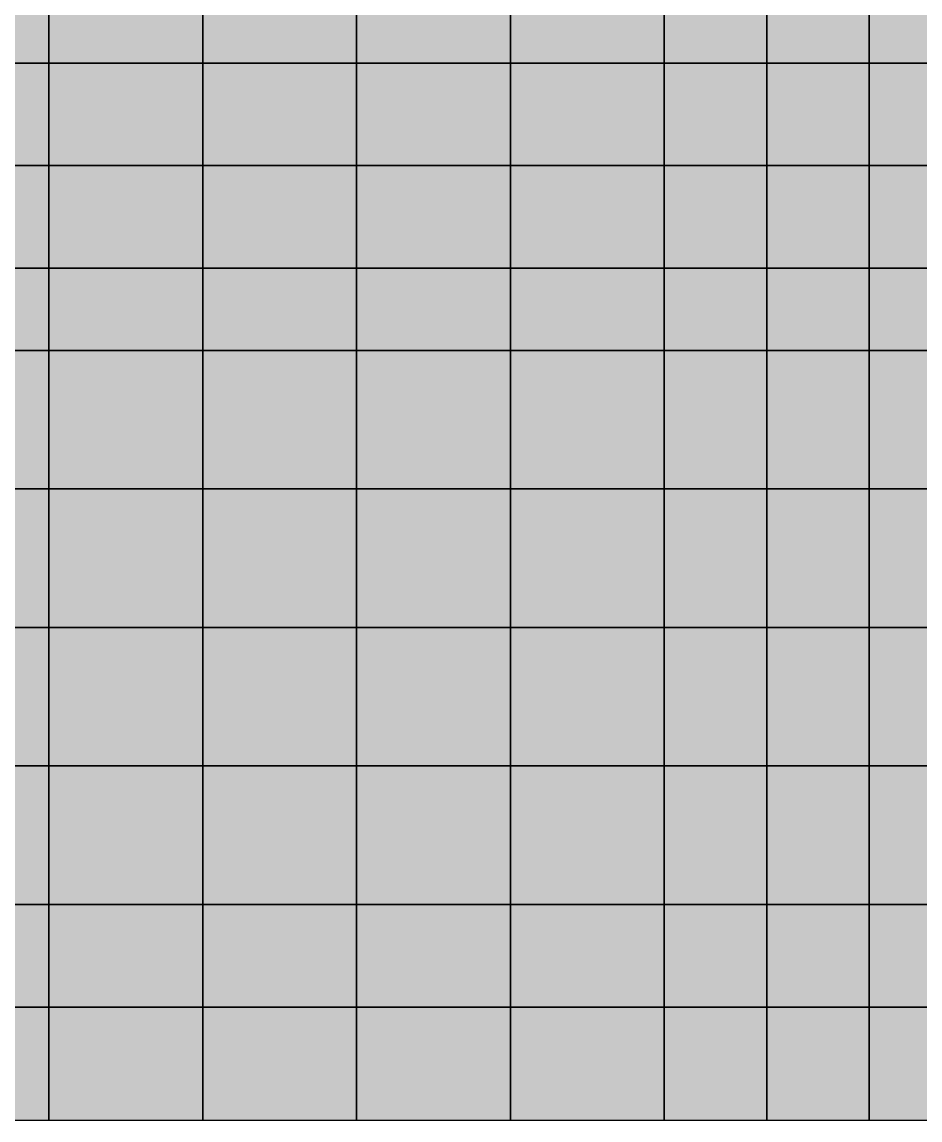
# Model space of a CAD drawing. Header units: inches. Extents: x -100 to 147, y -140 to 41.
# Drawn here: x -8.26 to 0.5, y -41.4 to -30.7 of the extents above; entities that cross this region are included whole.
import ezdxf

# ---------------------------------------------------------------- set-up
doc = ezdxf.new("R2010")
doc.units = ezdxf.units.IN
doc.header["$MEASUREMENT"] = 0
for name, color, linetype in [('Contour 1-01', 7, 'Continuous'), ('Contour 1-02', 7, 'Continuous'), ('Contour 1-03', 7, 'Continuous'), ('Contour 1-06', 7, 'Continuous'), ('Contour 1-07', 7, 'Continuous'), ('Contour 1-08', 7, 'Continuous'), ('Contour 1-09', 7, 'Continuous'), ('Contour 1-10', 7, 'Continuous'), ('Mesh-Ag1', 7, 'Continuous'), ('Mesh-CDM(50%)_Acs', 7, 'Continuous'), ('Mesh-Dc1', 7, 'Continuous'), ('Mesh-Dg1', 7, 'Continuous'), ('Mesh-Ds1', 7, 'Continuous'), ('Undeformed Mesh-Ag1', 7, 'Continuous'), ('Undeformed Mesh-CDM(50%)_Acs', 7, 'Continuous'), ('Undeformed Mesh-Dc1', 7, 'Continuous'), ('Undeformed Mesh-Dg1', 7, 'Continuous'), ('Undeformed Mesh-Ds1', 7, 'Continuous')]:
    doc.layers.add(name, color=color, linetype=linetype)

msp = doc.modelspace()

# ---------------------------------------------------------------- linework, layer by layer
at = {"color": 7, "true_color": 0xffffff, "transparency": 33554687}
for points in [[(-9.5, -31.1), (-8, -31.1), (-8, -30.1)], [(-9.5, -31.1), (-8, -30.1), (-9.5, -30.1)], [(-8, -31.1), (-6.5, -31.1), (-6.5, -30.1)], [(-8, -31.1), (-6.5, -30.1), (-8, -30.1)], [(-5, -31.1), (-5, -30.1), (-6.5, -30.1)], [(-5, -31.1), (-6.5, -30.1), (-6.5, -31.1)], [(-5, -31.1), (-3.5, -31.1), (-3.5, -30.1)], [(-5, -31.1), (-3.5, -30.1), (-5, -30.1)], [(-3.5, -31.1), (-2, -31.1), (-2, -30.1)], [(-3.5, -31.1), (-2, -30.1), (-3.5, -30.1)], [(-2, -31.1), (-1, -31.1), (-1, -30.1)], [(-2, -31.1), (-1, -30.1), (-2, -30.1)], [(-1, -31.1), (0, -31.1), (0, -30.1)], [(-1, -31.1), (0, -30.1), (-1, -30.1)], [(0, -31.1), (0.99, -31.1), (0.99, -30.1)], [(0, -31.1), (0.99, -30.1), (0, -30.1)], [(-8, -31.1), (-9.5, -31.1), (-9.5, -32.1)], [(-8, -31.1), (-9.5, -32.1), (-8, -32.1)], [(-8, -31.1), (-8, -32.1), (-6.5, -32.1)], [(-8, -31.1), (-6.5, -32.1), (-6.5, -31.1)], [(-6.5, -31.1), (-6.5, -32.1), (-5, -32.1)], [(-6.5, -31.1), (-5, -32.1), (-5, -31.1)], [(-3.5, -31.1), (-5, -31.1), (-5, -32.1)], [(-3.5, -31.1), (-5, -32.1), (-3.5, -32.1)], [(-2, -31.1), (-3.5, -31.1), (-3.5, -32.1)], [(-2, -31.1), (-3.5, -32.1), (-2, -32.1)], [(-1, -31.1), (-2, -31.1), (-2, -32.1)], [(-1, -31.1), (-2, -32.1), (-1, -32.1)], [(0, -31.1), (-1, -31.1), (-1, -32.1)], [(0, -31.1), (-1, -32.1), (0, -32.1)], [(0.99, -31.1), (0, -31.1), (0, -32.1)], [(0.99, -31.1), (0, -32.1), (0.99, -32.1)], [(-9.5, -33.1), (-8, -33.1), (-8, -32.1)], [(-9.5, -33.1), (-8, -32.1), (-9.5, -32.1)], [(-8, -33.1), (-6.5, -33.1), (-6.5, -32.1)], [(-8, -33.1), (-6.5, -32.1), (-8, -32.1)], [(-5, -33.1), (-5, -32.1), (-6.5, -32.1)], [(-5, -33.1), (-6.5, -32.1), (-6.5, -33.1)], [(-3.5, -33.1), (-3.5, -32.1), (-5, -32.1)], [(-3.5, -33.1), (-5, -32.1), (-5, -33.1)], [(-2, -33.1), (-2, -32.1), (-3.5, -32.1)], [(-2, -33.1), (-3.5, -32.1), (-3.5, -33.1)], [(-1, -33.1), (-1, -32.1), (-2, -32.1)], [(-1, -33.1), (-2, -32.1), (-2, -33.1)], [(0, -33.1), (0, -32.1), (-1, -32.1)], [(0, -33.1), (-1, -32.1), (-1, -33.1)], [(0, -33.1), (0.99, -33.1), (0.99, -32.1)], [(0, -33.1), (0.99, -32.1), (0, -32.1)], [(-9.5, -33.9), (-8, -33.9), (-8, -33.1)], [(-9.5, -33.9), (-8, -33.1), (-9.5, -33.1)], [(-8, -33.9), (-6.5, -33.9), (-6.5, -33.1)], [(-8, -33.9), (-6.5, -33.1), (-8, -33.1)], [(-5, -33.9), (-5, -33.1), (-6.5, -33.1)], [(-5, -33.9), (-6.5, -33.1), (-6.5, -33.9)], [(-5, -33.9), (-3.5, -33.9), (-3.5, -33.1)], [(-5, -33.9), (-3.5, -33.1), (-5, -33.1)], [(-3.5, -33.9), (-2, -33.9), (-2, -33.1)], [(-3.5, -33.9), (-2, -33.1), (-3.5, -33.1)], [(-2, -33.9), (-1, -33.9), (-1, -33.1)], [(-2, -33.9), (-1, -33.1), (-2, -33.1)], [(-1, -33.9), (0, -33.9), (0, -33.1)], [(-1, -33.9), (0, -33.1), (-1, -33.1)], [(0, -33.9), (0.99, -33.9), (0.99, -33.1)], [(0, -33.9), (0.99, -33.1), (0, -33.1)], [(-9.5, -33.9), (-9.5, -35.25), (-8, -35.25)], [(-9.5, -33.9), (-8, -35.25), (-8, -33.9)], [(-8, -35.25), (-6.5, -35.25), (-6.5, -33.9)], [(-8, -35.25), (-6.5, -33.9), (-8, -33.9)], [(-5, -35.25), (-5, -33.9), (-6.5, -33.9)], [(-5, -35.25), (-6.5, -33.9), (-6.5, -35.25)], [(-5, -35.25), (-3.5, -35.25), (-3.5, -33.9)], [(-5, -35.25), (-3.5, -33.9), (-5, -33.9)], [(-2, -35.25), (-2, -33.9), (-3.5, -33.9)], [(-2, -35.25), (-3.5, -33.9), (-3.5, -35.25)], [(-1, -35.25), (-1, -33.9), (-2, -33.9)], [(-1, -35.25), (-2, -33.9), (-2, -35.25)], [(-1, -35.25), (0, -35.25), (0, -33.9)], [(-1, -35.25), (0, -33.9), (-1, -33.9)], [(0, -35.25), (0.99, -35.25), (0.99, -33.9)], [(0, -35.25), (0.99, -33.9), (0, -33.9)], [(-9.5, -35.25), (-9.5, -36.6), (-8, -36.6)], [(-9.5, -35.25), (-8, -36.6), (-8, -35.25)], [(-8, -36.6), (-6.5, -36.6), (-6.5, -35.25)], [(-8, -36.6), (-6.5, -35.25), (-8, -35.25)], [(-5, -36.6), (-5, -35.25), (-6.5, -35.25)], [(-5, -36.6), (-6.5, -35.25), (-6.5, -36.6)], [(-5, -36.6), (-3.5, -36.6), (-3.5, -35.25)], [(-5, -36.6), (-3.5, -35.25), (-5, -35.25)], [(-3.5, -36.6), (-2, -36.6), (-2, -35.25)], [(-3.5, -36.6), (-2, -35.25), (-3.5, -35.25)], [(-2, -36.6), (-1, -36.6), (-1, -35.25)], [(-2, -36.6), (-1, -35.25), (-2, -35.25)], [(-1, -36.6), (0, -36.6), (0, -35.25)], [(-1, -36.6), (0, -35.25), (-1, -35.25)], [(0, -36.6), (0.99, -36.6), (0.99, -35.25)], [(0, -36.6), (0.99, -35.25), (0, -35.25)], [(-9.5, -36.6), (-9.5, -37.95), (-8, -37.95)], [(-9.5, -36.6), (-8, -37.95), (-8, -36.6)], [(-8, -37.95), (-6.5, -37.95), (-6.5, -36.6)], [(-8, -37.95), (-6.5, -36.6), (-8, -36.6)], [(-5, -37.95), (-5, -36.6), (-6.5, -36.6)], [(-5, -37.95), (-6.5, -36.6), (-6.5, -37.95)], [(-5, -37.95), (-3.5, -37.95), (-3.5, -36.6)], [(-5, -37.95), (-3.5, -36.6), (-5, -36.6)], [(-3.5, -37.95), (-2, -37.95), (-2, -36.6)], [(-3.5, -37.95), (-2, -36.6), (-3.5, -36.6)], [(-1, -37.95), (-1, -36.6), (-2, -36.6)], [(-1, -37.95), (-2, -36.6), (-2, -37.95)], [(-1, -37.95), (0, -37.95), (0, -36.6)], [(-1, -37.95), (0, -36.6), (-1, -36.6)], [(0, -37.95), (0.99, -37.95), (0.99, -36.6)], [(0, -37.95), (0.99, -36.6), (0, -36.6)], [(-9.5, -39.3), (-8, -39.3), (-8, -37.95)], [(-9.5, -39.3), (-8, -37.95), (-9.5, -37.95)], [(-8, -37.95), (-8, -39.3), (-6.5, -39.3)], [(-8, -37.95), (-6.5, -39.3), (-6.5, -37.95)], [(-6.5, -39.3), (-5, -39.3), (-5, -37.95)], [(-6.5, -39.3), (-5, -37.95), (-6.5, -37.95)], [(-3.5, -37.95), (-5, -37.95), (-5, -39.3)], [(-3.5, -37.95), (-5, -39.3), (-3.5, -39.3)], [(-2, -37.95), (-3.5, -37.95), (-3.5, -39.3)], [(-2, -37.95), (-3.5, -39.3), (-2, -39.3)], [(-1, -39.3), (-1, -37.95), (-2, -37.95)], [(-1, -39.3), (-2, -37.95), (-2, -39.3)], [(0, -37.95), (-1, -37.95), (-1, -39.3)], [(0, -37.95), (-1, -39.3), (0, -39.3)], [(0.99, -37.95), (0, -37.95), (0, -39.3)], [(0.99, -37.95), (0, -39.3), (0.99, -39.3)], [(-8, -39.3), (-9.5, -39.3), (-9.5, -40.3)], [(-8, -39.3), (-9.5, -40.3), (-8, -40.3)], [(-8, -39.3), (-8, -40.3), (-6.5, -40.3)], [(-8, -39.3), (-6.5, -40.3), (-6.5, -39.3)], [(-6.5, -39.3), (-6.5, -40.3), (-5, -40.3)], [(-6.5, -39.3), (-5, -40.3), (-5, -39.3)], [(-5, -40.3), (-3.5, -40.3), (-3.5, -39.3)], [(-5, -40.3), (-3.5, -39.3), (-5, -39.3)], [(-3.5, -40.3), (-2, -40.3), (-2, -39.3)], [(-3.5, -40.3), (-2, -39.3), (-3.5, -39.3)], [(-2, -40.3), (-1, -40.3), (-1, -39.3)], [(-2, -40.3), (-1, -39.3), (-2, -39.3)], [(-1, -40.3), (0, -40.3), (0, -39.3)], [(-1, -40.3), (0, -39.3), (-1, -39.3)], [(0, -40.3), (0.99, -40.3), (0.99, -39.3)], [(0, -40.3), (0.99, -39.3), (0, -39.3)], [(-8, -40.3), (-9.5, -40.3), (-9.5, -41.4)], [(-8, -40.3), (-9.5, -41.4), (-8, -41.4)], [(-8, -40.3), (-8, -41.4), (-6.5, -41.4)], [(-8, -40.3), (-6.5, -41.4), (-6.5, -40.3)], [(-6.5, -40.3), (-6.5, -41.4), (-5, -41.4)], [(-6.5, -40.3), (-5, -41.4), (-5, -40.3)], [(-3.5, -40.3), (-5, -40.3), (-5, -41.4)], [(-3.5, -40.3), (-5, -41.4), (-3.5, -41.4)], [(-2, -40.3), (-3.5, -40.3), (-3.5, -41.4)], [(-2, -40.3), (-3.5, -41.4), (-2, -41.4)], [(-1, -40.3), (-2, -40.3), (-2, -41.4)], [(-1, -40.3), (-2, -41.4), (-1, -41.4)], [(0, -40.3), (-1, -40.3), (-1, -41.4)], [(0, -40.3), (-1, -41.4), (0, -41.4)], [(0.99, -40.3), (0, -40.3), (0, -41.4)], [(0.99, -40.3), (0, -41.4), (0.99, -41.4)]]:
    msp.add_solid(points, dxfattribs=at)
at = {"layer": 'Contour 1-01', "color": 5, "true_color": 0x0000ff}
for points in [[(-9.5, -31.1), (-8, -31.1), (-8, -30.1)], [(-9.5, -31.1), (-8, -30.1), (-9.5, -30.1)], [(-8, -31.1), (-6.5, -31.1), (-6.5, -30.1)], [(-8, -31.1), (-6.5, -30.1), (-8, -30.1)], [(-5, -31.1), (-5, -30.1), (-6.5, -30.1)], [(-5, -31.1), (-6.5, -30.1), (-6.5, -31.1)], [(-5, -31.1), (-3.5, -31.1), (-3.5, -30.1)], [(-5, -31.1), (-3.5, -30.1), (-5, -30.1)], [(-3.5, -31.1), (-2, -31.1), (-2, -30.1)], [(-3.5, -31.1), (-2, -30.1), (-3.5, -30.1)], [(-2, -31.1), (-1, -31.1), (-1, -30.1)], [(-2, -31.1), (-1, -30.1), (-2, -30.1)], [(-1, -31.1), (0, -31.1), (0, -30.1)], [(-1, -31.1), (0, -30.1), (-1, -30.1)], [(0, -31.1), (0.99, -31.1), (0.99, -30.1)], [(0, -31.1), (0.99, -30.1), (0, -30.1)], [(-8, -31.1), (-9.5, -31.1), (-9.5, -32.1)], [(-8, -31.1), (-9.5, -32.1), (-8, -32.1)], [(-8, -31.1), (-8, -32.1), (-6.5, -32.1)], [(-8, -31.1), (-6.5, -32.1), (-6.5, -31.1)], [(-6.5, -31.1), (-6.5, -32.1), (-5, -32.1)], [(-6.5, -31.1), (-5, -32.1), (-5, -31.1)], [(-3.5, -31.1), (-5, -31.1), (-5, -32.1)], [(-3.5, -31.1), (-5, -32.1), (-3.5, -32.1)], [(-2, -31.1), (-3.5, -31.1), (-3.5, -32.1)], [(-2, -31.1), (-3.5, -32.1), (-2, -32.1)], [(-1, -31.1), (-2, -31.1), (-2, -32.1)], [(-1, -31.1), (-2, -32.1), (-1, -32.1)], [(0, -31.1), (-1, -31.1), (-1, -32.1)], [(0, -31.1), (-1, -32.1), (0, -32.1)], [(0.99, -31.1), (0, -31.1), (0, -32.1)], [(0.99, -31.1), (0, -32.1), (0.99, -32.1)], [(-9.5, -33.1), (-8, -33.1), (-8, -32.1)], [(-9.5, -33.1), (-8, -32.1), (-9.5, -32.1)], [(-8, -33.1), (-6.5, -33.1), (-6.5, -32.1)], [(-8, -33.1), (-6.5, -32.1), (-8, -32.1)], [(-5, -33.1), (-5, -32.1), (-6.5, -32.1)], [(-5, -33.1), (-6.5, -32.1), (-6.5, -33.1)], [(-3.5, -33.1), (-3.5, -32.1), (-5, -32.1)], [(-3.5, -33.1), (-5, -32.1), (-5, -33.1)], [(-2, -33.1), (-2, -32.1), (-3.5, -32.1)], [(-2, -33.1), (-3.5, -32.1), (-3.5, -33.1)], [(-1, -33.1), (-1, -32.1), (-2, -32.1)], [(-1, -33.1), (-2, -32.1), (-2, -33.1)], [(0, -33.1), (0, -32.1), (-1, -32.1)], [(0, -33.1), (-1, -32.1), (-1, -33.1)], [(0, -33.1), (0.99, -33.1), (0.99, -32.1)], [(0, -33.1), (0.99, -32.1), (0, -32.1)], [(-9.5, -33.9), (-9.5, -35.25), (-8, -35.25)], [(-9.5, -33.9), (-8, -35.25), (-8, -33.9)], [(-8, -35.25), (-6.5, -35.25), (-6.5, -33.9)], [(-8, -35.25), (-6.5, -33.9), (-8, -33.9)], [(-5, -35.25), (-5, -33.9), (-6.5, -33.9)], [(-5, -35.25), (-6.5, -33.9), (-6.5, -35.25)], [(-5, -35.25), (-3.5, -35.25), (-3.5, -33.9)], [(-5, -35.25), (-3.5, -33.9), (-5, -33.9)], [(-2, -35.25), (-2, -33.9), (-3.5, -33.9)], [(-2, -35.25), (-3.5, -33.9), (-3.5, -35.25)], [(-1, -35.25), (-1, -33.9), (-2, -33.9)], [(-1, -35.25), (-2, -33.9), (-2, -35.25)], [(-1, -35.25), (0, -35.25), (0, -33.9)], [(-1, -35.25), (0, -33.9), (-1, -33.9)], [(0, -35.25), (0.99, -35.25), (0.99, -33.9)], [(0, -35.25), (0.99, -33.9), (0, -33.9)], [(-9.5, -35.25), (-9.5, -36.6), (-8, -36.6)], [(-9.5, -35.25), (-8, -36.6), (-8, -35.25)], [(-8, -36.6), (-6.5, -36.6), (-6.5, -35.25)], [(-8, -36.6), (-6.5, -35.25), (-8, -35.25)], [(-5, -36.6), (-5, -35.25), (-6.5, -35.25)], [(-5, -36.6), (-6.5, -35.25), (-6.5, -36.6)], [(-5, -36.6), (-3.5, -36.6), (-3.5, -35.25)], [(-5, -36.6), (-3.5, -35.25), (-5, -35.25)], [(-3.5, -36.6), (-2, -36.6), (-2, -35.25)], [(-3.5, -36.6), (-2, -35.25), (-3.5, -35.25)], [(-2, -36.6), (-1, -36.6), (-1, -35.25)], [(-2, -36.6), (-1, -35.25), (-2, -35.25)], [(-1, -36.6), (0, -36.6), (0, -35.25)], [(-1, -36.6), (0, -35.25), (-1, -35.25)], [(0, -36.6), (0.99, -36.6), (0.99, -35.25)], [(0, -36.6), (0.99, -35.25), (0, -35.25)], [(-9.5, -36.6), (-9.5, -37.95), (-8, -37.95)], [(-9.5, -36.6), (-8, -37.95), (-8, -36.6)], [(-8, -37.95), (-6.5, -37.95), (-6.5, -36.6)], [(-8, -37.95), (-6.5, -36.6), (-8, -36.6)], [(-5, -37.95), (-5, -36.6), (-6.5, -36.6)], [(-5, -37.95), (-6.5, -36.6), (-6.5, -37.95)], [(-5, -37.95), (-3.5, -37.95), (-3.5, -36.6)], [(-5, -37.95), (-3.5, -36.6), (-5, -36.6)], [(-3.5, -37.95), (-2, -37.95), (-2, -36.6)], [(-3.5, -37.95), (-2, -36.6), (-3.5, -36.6)], [(-1, -37.95), (-1, -36.6), (-2, -36.6)], [(-1, -37.95), (-2, -36.6), (-2, -37.95)], [(-1, -37.95), (0, -37.95), (0, -36.6)], [(-1, -37.95), (0, -36.6), (-1, -36.6)], [(0, -37.95), (0.99, -37.95), (0.99, -36.6)], [(0, -37.95), (0.99, -36.6), (0, -36.6)], [(-9.5, -39.3), (-8, -39.3), (-8, -37.95)], [(-9.5, -39.3), (-8, -37.95), (-9.5, -37.95)], [(-8, -37.95), (-8, -39.3), (-6.5, -39.3)], [(-8, -37.95), (-6.5, -39.3), (-6.5, -37.95)], [(-6.5, -39.3), (-5, -39.3), (-5, -37.95)], [(-6.5, -39.3), (-5, -37.95), (-6.5, -37.95)], [(-3.5, -37.95), (-5, -37.95), (-5, -39.3)], [(-3.5, -37.95), (-5, -39.3), (-3.5, -39.3)], [(-2, -37.95), (-3.5, -37.95), (-3.5, -39.3)], [(-2, -37.95), (-3.5, -39.3), (-2, -39.3)]]:
    msp.add_solid(points, dxfattribs=at)
at = {"layer": 'Contour 1-02', "color": 150, "true_color": 0x0071ff}
for points in [[(-1, -39.3), (-1, -37.95), (-2, -37.95)], [(-1, -39.3), (-2, -37.95), (-2, -39.3)], [(0, -37.95), (-1, -37.95), (-1, -39.3)], [(0, -37.95), (-1, -39.3), (0, -39.3)]]:
    msp.add_solid(points, dxfattribs=at)
at = {"layer": 'Contour 1-03', "color": 4, "true_color": 0x00e2ff}
for points in [[(0.99, -37.95), (0, -37.95), (0, -39.3)], [(0.99, -37.95), (0, -39.3), (0.99, -39.3)]]:
    msp.add_solid(points, dxfattribs=at)
at = {"layer": 'Contour 1-06', "color": 80, "true_color": 0x38ff00}
for points in [[(-1, -33.9), (0, -33.9), (0, -33.1)], [(-1, -33.9), (0, -33.1), (-1, -33.1)], [(0, -33.9), (0.99, -33.9), (0.99, -33.1)], [(0, -33.9), (0.99, -33.1), (0, -33.1)]]:
    msp.add_solid(points, dxfattribs=at)
at = {"layer": 'Contour 1-07', "color": 60, "true_color": 0xa9ff00}
for points in [[(-3.5, -33.9), (-2, -33.9), (-2, -33.1)], [(-3.5, -33.9), (-2, -33.1), (-3.5, -33.1)], [(-2, -33.9), (-1, -33.9), (-1, -33.1)], [(-2, -33.9), (-1, -33.1), (-2, -33.1)], [(-8, -39.3), (-9.5, -39.3), (-9.5, -40.3)], [(-8, -39.3), (-9.5, -40.3), (-8, -40.3)]]:
    msp.add_solid(points, dxfattribs=at)
at = {"layer": 'Contour 1-08', "color": 2, "true_color": 0xffe200}
for points in [[(-8, -33.9), (-6.5, -33.9), (-6.5, -33.1)], [(-8, -33.9), (-6.5, -33.1), (-8, -33.1)], [(-5, -33.9), (-5, -33.1), (-6.5, -33.1)], [(-5, -33.9), (-6.5, -33.1), (-6.5, -33.9)], [(-5, -33.9), (-3.5, -33.9), (-3.5, -33.1)], [(-5, -33.9), (-3.5, -33.1), (-5, -33.1)], [(-8, -39.3), (-8, -40.3), (-6.5, -40.3)], [(-8, -39.3), (-6.5, -40.3), (-6.5, -39.3)]]:
    msp.add_solid(points, dxfattribs=at)
at = {"layer": 'Contour 1-09', "color": 30, "true_color": 0xff7100}
for points in [[(-9.5, -33.9), (-8, -33.9), (-8, -33.1)], [(-9.5, -33.9), (-8, -33.1), (-9.5, -33.1)], [(-6.5, -39.3), (-6.5, -40.3), (-5, -40.3)], [(-6.5, -39.3), (-5, -40.3), (-5, -39.3)]]:
    msp.add_solid(points, dxfattribs=at)
at = {"layer": 'Contour 1-10', "color": 1, "true_color": 0xff0000}
for points in [[(-5, -40.3), (-3.5, -40.3), (-3.5, -39.3)], [(-5, -40.3), (-3.5, -39.3), (-5, -39.3)], [(-3.5, -40.3), (-2, -40.3), (-2, -39.3)], [(-3.5, -40.3), (-2, -39.3), (-3.5, -39.3)], [(-2, -40.3), (-1, -40.3), (-1, -39.3)], [(-2, -40.3), (-1, -39.3), (-2, -39.3)], [(-1, -40.3), (0, -40.3), (0, -39.3)], [(-1, -40.3), (0, -39.3), (-1, -39.3)], [(0, -40.3), (0.99, -40.3), (0.99, -39.3)], [(0, -40.3), (0.99, -39.3), (0, -39.3)], [(-8, -40.3), (-9.5, -40.3), (-9.5, -41.4)], [(-8, -40.3), (-9.5, -41.4), (-8, -41.4)], [(-8, -40.3), (-8, -41.4), (-6.5, -41.4)], [(-8, -40.3), (-6.5, -41.4), (-6.5, -40.3)], [(-6.5, -40.3), (-6.5, -41.4), (-5, -41.4)], [(-6.5, -40.3), (-5, -41.4), (-5, -40.3)], [(-3.5, -40.3), (-5, -40.3), (-5, -41.4)], [(-3.5, -40.3), (-5, -41.4), (-3.5, -41.4)], [(-2, -40.3), (-3.5, -40.3), (-3.5, -41.4)], [(-2, -40.3), (-3.5, -41.4), (-2, -41.4)], [(-1, -40.3), (-2, -40.3), (-2, -41.4)], [(-1, -40.3), (-2, -41.4), (-1, -41.4)], [(0, -40.3), (-1, -40.3), (-1, -41.4)], [(0, -40.3), (-1, -41.4), (0, -41.4)], [(0.99, -40.3), (0, -40.3), (0, -41.4)], [(0.99, -40.3), (0, -41.4), (0.99, -41.4)]]:
    msp.add_solid(points, dxfattribs=at)
at = {"layer": 'Mesh-Ag1', "color": 18, "true_color": 0x000000, "transparency": 33554559}
for p, q in [((-8, -33.1), (-9.5, -33.1)), ((-8, -33.9), (-8, -33.1)), ((-6.5, -33.1), (-8, -33.1)), ((-8, -33.1), (-8, -33.9)), ((-6.5, -33.9), (-6.5, -33.1)), ((-5, -33.1), (-6.5, -33.1)), ((-6.5, -33.1), (-6.5, -33.9)), ((-5, -33.9), (-5, -33.1)), ((-3.5, -33.1), (-5, -33.1)), ((-5, -33.1), (-5, -33.9)), ((-3.5, -33.9), (-3.5, -33.1)), ((-2, -33.1), (-3.5, -33.1)), ((-3.5, -33.1), (-3.5, -33.9)), ((-2, -33.9), (-2, -33.1)), ((-1, -33.1), (-2, -33.1)), ((-2, -33.1), (-2, -33.9)), ((-1, -33.9), (-1, -33.1)), ((0, -33.1), (-1, -33.1)), ((-1, -33.1), (-1, -33.9)), ((0, -33.9), (0, -33.1)), ((0.99, -33.1), (0, -33.1)), ((0, -33.1), (0, -33.9)), ((-9.5, -33.9), (-8, -33.9)), ((-8, -33.9), (-6.5, -33.9)), ((-6.5, -33.9), (-5, -33.9)), ((-5, -33.9), (-3.5, -33.9)), ((-3.5, -33.9), (-2, -33.9)), ((-2, -33.9), (-1, -33.9)), ((-1, -33.9), (0, -33.9)), ((0, -33.9), (0.99, -33.9))]:
    msp.add_line(p, q, dxfattribs=at)
at = {"layer": 'Mesh-CDM(50%)_Acs', "color": 18, "true_color": 0x000000, "transparency": 33554559}
for p, q in [((-8, -31.1), (-8, -30.1)), ((-8, -30.1), (-8, -31.1)), ((-6.5, -31.1), (-6.5, -30.1)), ((-6.5, -30.1), (-6.5, -31.1)), ((-5, -31.1), (-5, -30.1)), ((-5, -30.1), (-5, -31.1)), ((-3.5, -31.1), (-3.5, -30.1)), ((-3.5, -30.1), (-3.5, -31.1)), ((-2, -31.1), (-2, -30.1)), ((-2, -30.1), (-2, -31.1)), ((-1, -31.1), (-1, -30.1)), ((-1, -30.1), (-1, -31.1)), ((0, -31.1), (0, -30.1)), ((0, -30.1), (0, -31.1)), ((-8, -31.1), (-9.5, -31.1)), ((-9.5, -31.1), (-8, -31.1)), ((-8, -32.1), (-8, -31.1)), ((-8, -31.1), (-8, -32.1)), ((-6.5, -31.1), (-8, -31.1)), ((-8, -31.1), (-6.5, -31.1)), ((-6.5, -32.1), (-6.5, -31.1)), ((-6.5, -31.1), (-6.5, -32.1)), ((-5, -31.1), (-6.5, -31.1)), ((-6.5, -31.1), (-5, -31.1)), ((-5, -32.1), (-5, -31.1)), ((-3.5, -31.1), (-5, -31.1)), ((-5, -31.1), (-5, -32.1)), ((-5, -31.1), (-3.5, -31.1)), ((-3.5, -32.1), (-3.5, -31.1)), ((-2, -31.1), (-3.5, -31.1)), ((-3.5, -31.1), (-3.5, -32.1)), ((-3.5, -31.1), (-2, -31.1)), ((-2, -32.1), (-2, -31.1)), ((-1, -31.1), (-2, -31.1)), ((-2, -31.1), (-2, -32.1)), ((-2, -31.1), (-1, -31.1)), ((-1, -32.1), (-1, -31.1)), ((0, -31.1), (-1, -31.1)), ((-1, -31.1), (-1, -32.1)), ((-1, -31.1), (0, -31.1)), ((0, -32.1), (0, -31.1)), ((0.99, -31.1), (0, -31.1)), ((0, -31.1), (0, -32.1)), ((0, -31.1), (0.99, -31.1)), ((-9.5, -32.1), (-8, -32.1)), ((-8, -32.1), (-9.5, -32.1)), ((-8, -33.1), (-8, -32.1)), ((-6.5, -32.1), (-8, -32.1)), ((-8, -32.1), (-8, -33.1)), ((-8, -32.1), (-6.5, -32.1)), ((-6.5, -33.1), (-6.5, -32.1)), ((-5, -32.1), (-6.5, -32.1)), ((-6.5, -32.1), (-6.5, -33.1)), ((-6.5, -32.1), (-5, -32.1)), ((-5, -33.1), (-5, -32.1)), ((-3.5, -32.1), (-5, -32.1)), ((-5, -32.1), (-5, -33.1)), ((-5, -32.1), (-3.5, -32.1)), ((-3.5, -33.1), (-3.5, -32.1)), ((-2, -32.1), (-3.5, -32.1)), ((-3.5, -32.1), (-3.5, -33.1)), ((-3.5, -32.1), (-2, -32.1)), ((-2, -33.1), (-2, -32.1)), ((-1, -32.1), (-2, -32.1)), ((-2, -32.1), (-2, -33.1)), ((-2, -32.1), (-1, -32.1)), ((-1, -33.1), (-1, -32.1)), ((0, -32.1), (-1, -32.1)), ((-1, -32.1), (-1, -33.1)), ((-1, -32.1), (0, -32.1)), ((0, -33.1), (0, -32.1)), ((0.99, -32.1), (0, -32.1)), ((0, -32.1), (0, -33.1)), ((0, -32.1), (0.99, -32.1)), ((-9.5, -33.1), (-8, -33.1)), ((-8, -33.1), (-6.5, -33.1)), ((-6.5, -33.1), (-5, -33.1)), ((-5, -33.1), (-3.5, -33.1)), ((-3.5, -33.1), (-2, -33.1)), ((-2, -33.1), (-1, -33.1)), ((-1, -33.1), (0, -33.1)), ((0, -33.1), (0.99, -33.1))]:
    msp.add_line(p, q, dxfattribs=at)
at = {"layer": 'Mesh-Dc1', "color": 18, "true_color": 0x000000, "transparency": 33554559}
for p, q in [((-8, -33.9), (-9.5, -33.9)), ((-8, -35.25), (-8, -33.9)), ((-6.5, -33.9), (-8, -33.9)), ((-8, -33.9), (-8, -35.25)), ((-6.5, -35.25), (-6.5, -33.9)), ((-5, -33.9), (-6.5, -33.9)), ((-6.5, -33.9), (-6.5, -35.25)), ((-5, -35.25), (-5, -33.9)), ((-3.5, -33.9), (-5, -33.9)), ((-5, -33.9), (-5, -35.25)), ((-3.5, -35.25), (-3.5, -33.9)), ((-2, -33.9), (-3.5, -33.9)), ((-3.5, -33.9), (-3.5, -35.25)), ((-2, -35.25), (-2, -33.9)), ((-1, -33.9), (-2, -33.9)), ((-2, -33.9), (-2, -35.25)), ((-1, -35.25), (-1, -33.9)), ((0, -33.9), (-1, -33.9)), ((-1, -33.9), (-1, -35.25)), ((0, -35.25), (0, -33.9)), ((0.99, -33.9), (0, -33.9)), ((0, -33.9), (0, -35.25)), ((-8, -35.25), (-9.5, -35.25)), ((-9.5, -35.25), (-8, -35.25)), ((-8, -36.6), (-8, -35.25)), ((-6.5, -35.25), (-8, -35.25)), ((-8, -35.25), (-8, -36.6)), ((-8, -35.25), (-6.5, -35.25)), ((-6.5, -36.6), (-6.5, -35.25)), ((-5, -35.25), (-6.5, -35.25)), ((-6.5, -35.25), (-6.5, -36.6)), ((-6.5, -35.25), (-5, -35.25)), ((-5, -36.6), (-5, -35.25)), ((-3.5, -35.25), (-5, -35.25)), ((-5, -35.25), (-5, -36.6)), ((-5, -35.25), (-3.5, -35.25)), ((-3.5, -36.6), (-3.5, -35.25)), ((-2, -35.25), (-3.5, -35.25)), ((-3.5, -35.25), (-3.5, -36.6)), ((-3.5, -35.25), (-2, -35.25)), ((-2, -36.6), (-2, -35.25)), ((-1, -35.25), (-2, -35.25)), ((-2, -35.25), (-2, -36.6)), ((-2, -35.25), (-1, -35.25)), ((-1, -36.6), (-1, -35.25)), ((-1, -35.25), (0, -35.25)), ((0, -35.25), (-1, -35.25)), ((-1, -35.25), (-1, -36.6)), ((0, -36.6), (0, -35.25)), ((0.99, -35.25), (0, -35.25)), ((0, -35.25), (0, -36.6)), ((0, -35.25), (0.99, -35.25)), ((-8, -36.6), (-9.5, -36.6)), ((-9.5, -36.6), (-8, -36.6)), ((-8, -37.95), (-8, -36.6)), ((-6.5, -36.6), (-8, -36.6)), ((-8, -36.6), (-8, -37.95)), ((-8, -36.6), (-6.5, -36.6)), ((-6.5, -37.95), (-6.5, -36.6)), ((-5, -36.6), (-6.5, -36.6)), ((-6.5, -36.6), (-6.5, -37.95)), ((-6.5, -36.6), (-5, -36.6)), ((-5, -37.95), (-5, -36.6)), ((-3.5, -36.6), (-5, -36.6)), ((-5, -36.6), (-5, -37.95)), ((-5, -36.6), (-3.5, -36.6)), ((-3.5, -37.95), (-3.5, -36.6)), ((-2, -36.6), (-3.5, -36.6)), ((-3.5, -36.6), (-3.5, -37.95)), ((-3.5, -36.6), (-2, -36.6)), ((-2, -37.95), (-2, -36.6)), ((-1, -36.6), (-2, -36.6)), ((-2, -36.6), (-2, -37.95)), ((-2, -36.6), (-1, -36.6)), ((-1, -37.95), (-1, -36.6)), ((0, -36.6), (-1, -36.6)), ((-1, -36.6), (-1, -37.95)), ((-1, -36.6), (0, -36.6)), ((0, -37.95), (0, -36.6)), ((0.99, -36.6), (0, -36.6)), ((0, -36.6), (0, -37.95)), ((0, -36.6), (0.99, -36.6)), ((-8, -37.95), (-9.5, -37.95)), ((-9.5, -37.95), (-8, -37.95)), ((-8, -39.3), (-8, -37.95)), ((-8, -37.95), (-6.5, -37.95)), ((-8, -37.95), (-8, -39.3)), ((-6.5, -37.95), (-8, -37.95)), ((-6.5, -39.3), (-6.5, -37.95)), ((-5, -37.95), (-6.5, -37.95)), ((-6.5, -37.95), (-6.5, -39.3)), ((-6.5, -37.95), (-5, -37.95)), ((-5, -39.3), (-5, -37.95)), ((-3.5, -37.95), (-5, -37.95)), ((-5, -37.95), (-5, -39.3)), ((-5, -37.95), (-3.5, -37.95)), ((-3.5, -39.3), (-3.5, -37.95)), ((-2, -37.95), (-3.5, -37.95)), ((-3.5, -37.95), (-3.5, -39.3)), ((-3.5, -37.95), (-2, -37.95)), ((-2, -39.3), (-2, -37.95)), ((-1, -37.95), (-2, -37.95)), ((-2, -37.95), (-2, -39.3)), ((-2, -37.95), (-1, -37.95)), ((-1, -39.3), (-1, -37.95)), ((0, -37.95), (-1, -37.95)), ((-1, -37.95), (-1, -39.3)), ((-1, -37.95), (0, -37.95)), ((0, -39.3), (0, -37.95)), ((0.99, -37.95), (0, -37.95)), ((0, -37.95), (0, -39.3)), ((0, -37.95), (0.99, -37.95)), ((-9.5, -39.3), (-8, -39.3)), ((-8, -39.3), (-6.5, -39.3)), ((-6.5, -39.3), (-5, -39.3)), ((-5, -39.3), (-3.5, -39.3)), ((-3.5, -39.3), (-2, -39.3)), ((-2, -39.3), (-1, -39.3)), ((-1, -39.3), (0, -39.3)), ((0, -39.3), (0.99, -39.3))]:
    msp.add_line(p, q, dxfattribs=at)
at = {"layer": 'Mesh-Dg1', "color": 18, "true_color": 0x000000, "transparency": 33554559}
for p, q in [((-8, -40.3), (-9.5, -40.3)), ((-8, -41.4), (-8, -40.3)), ((-8, -40.3), (-8, -41.4)), ((-6.5, -40.3), (-8, -40.3)), ((-6.5, -41.4), (-6.5, -40.3)), ((-6.5, -40.3), (-6.5, -41.4)), ((-5, -40.3), (-6.5, -40.3)), ((-5, -41.4), (-5, -40.3)), ((-3.5, -40.3), (-5, -40.3)), ((-5, -40.3), (-5, -41.4)), ((-3.5, -41.4), (-3.5, -40.3)), ((-2, -40.3), (-3.5, -40.3)), ((-3.5, -40.3), (-3.5, -41.4)), ((-2, -41.4), (-2, -40.3)), ((-1, -40.3), (-2, -40.3)), ((-2, -40.3), (-2, -41.4)), ((-1, -41.4), (-1, -40.3)), ((0, -40.3), (-1, -40.3)), ((-1, -40.3), (-1, -41.4)), ((0, -41.4), (0, -40.3)), ((0.99, -40.3), (0, -40.3)), ((0, -40.3), (0, -41.4)), ((-9.5, -41.4), (-8, -41.4)), ((-8, -41.4), (-6.5, -41.4)), ((-6.5, -41.4), (-5, -41.4)), ((-5, -41.4), (-3.5, -41.4)), ((-3.5, -41.4), (-2, -41.4)), ((-2, -41.4), (-1, -41.4)), ((-1, -41.4), (0, -41.4)), ((0, -41.4), (0.99, -41.4))]:
    msp.add_line(p, q, dxfattribs=at)
at = {"layer": 'Mesh-Ds1', "color": 18, "true_color": 0x000000, "transparency": 33554559}
for p, q in [((-8, -39.3), (-9.5, -39.3)), ((-8, -40.3), (-8, -39.3)), ((-8, -39.3), (-8, -40.3)), ((-6.5, -39.3), (-8, -39.3)), ((-6.5, -40.3), (-6.5, -39.3)), ((-6.5, -39.3), (-6.5, -40.3)), ((-5, -39.3), (-6.5, -39.3)), ((-5, -40.3), (-5, -39.3)), ((-3.5, -39.3), (-5, -39.3)), ((-5, -39.3), (-5, -40.3)), ((-3.5, -40.3), (-3.5, -39.3)), ((-2, -39.3), (-3.5, -39.3)), ((-3.5, -39.3), (-3.5, -40.3)), ((-2, -40.3), (-2, -39.3)), ((-1, -39.3), (-2, -39.3)), ((-2, -39.3), (-2, -40.3)), ((-1, -40.3), (-1, -39.3)), ((0, -39.3), (-1, -39.3)), ((-1, -39.3), (-1, -40.3)), ((0, -40.3), (0, -39.3)), ((0.99, -39.3), (0, -39.3)), ((0, -39.3), (0, -40.3)), ((-9.5, -40.3), (-8, -40.3)), ((-8, -40.3), (-6.5, -40.3)), ((-6.5, -40.3), (-5, -40.3)), ((-5, -40.3), (-3.5, -40.3)), ((-3.5, -40.3), (-2, -40.3)), ((-2, -40.3), (-1, -40.3)), ((-1, -40.3), (0, -40.3)), ((0, -40.3), (0.99, -40.3))]:
    msp.add_line(p, q, dxfattribs=at)
at = {"layer": 'Undeformed Mesh-Ag1', "color": 8, "true_color": 0x808080, "transparency": 33554687}
for p, q in [((-8, -33.1), (-9.5, -33.1)), ((-8, -33.9), (-8, -33.1)), ((-6.5, -33.1), (-8, -33.1)), ((-8, -33.1), (-8, -33.9)), ((-6.5, -33.9), (-6.5, -33.1)), ((-5, -33.1), (-6.5, -33.1)), ((-6.5, -33.1), (-6.5, -33.9)), ((-5, -33.9), (-5, -33.1)), ((-3.5, -33.1), (-5, -33.1)), ((-5, -33.1), (-5, -33.9)), ((-3.5, -33.9), (-3.5, -33.1)), ((-2, -33.1), (-3.5, -33.1)), ((-3.5, -33.1), (-3.5, -33.9)), ((-2, -33.9), (-2, -33.1)), ((-1, -33.1), (-2, -33.1)), ((-2, -33.1), (-2, -33.9)), ((-1, -33.9), (-1, -33.1)), ((0, -33.1), (-1, -33.1)), ((-1, -33.1), (-1, -33.9)), ((0, -33.9), (0, -33.1)), ((0.99, -33.1), (0, -33.1)), ((0, -33.1), (0, -33.9)), ((-9.5, -33.9), (-8, -33.9)), ((-8, -33.9), (-6.5, -33.9)), ((-6.5, -33.9), (-5, -33.9)), ((-5, -33.9), (-3.5, -33.9)), ((-3.5, -33.9), (-2, -33.9)), ((-2, -33.9), (-1, -33.9)), ((-1, -33.9), (0, -33.9)), ((0, -33.9), (0.99, -33.9))]:
    msp.add_line(p, q, dxfattribs=at)
at = {"layer": 'Undeformed Mesh-CDM(50%)_Acs', "color": 8, "true_color": 0x808080, "transparency": 33554687}
for p, q in [((-8, -31.1), (-8, -30.1)), ((-8, -30.1), (-8, -31.1)), ((-6.5, -31.1), (-6.5, -30.1)), ((-6.5, -30.1), (-6.5, -31.1)), ((-5, -31.1), (-5, -30.1)), ((-5, -30.1), (-5, -31.1)), ((-3.5, -31.1), (-3.5, -30.1)), ((-3.5, -30.1), (-3.5, -31.1)), ((-2, -31.1), (-2, -30.1)), ((-2, -30.1), (-2, -31.1)), ((-1, -31.1), (-1, -30.1)), ((-1, -30.1), (-1, -31.1)), ((0, -31.1), (0, -30.1)), ((0, -30.1), (0, -31.1)), ((-8, -31.1), (-9.5, -31.1)), ((-9.5, -31.1), (-8, -31.1)), ((-8, -32.1), (-8, -31.1)), ((-8, -31.1), (-8, -32.1)), ((-6.5, -31.1), (-8, -31.1)), ((-8, -31.1), (-6.5, -31.1)), ((-6.5, -32.1), (-6.5, -31.1)), ((-6.5, -31.1), (-6.5, -32.1)), ((-5, -31.1), (-6.5, -31.1)), ((-6.5, -31.1), (-5, -31.1)), ((-5, -32.1), (-5, -31.1)), ((-3.5, -31.1), (-5, -31.1)), ((-5, -31.1), (-5, -32.1)), ((-5, -31.1), (-3.5, -31.1)), ((-3.5, -32.1), (-3.5, -31.1)), ((-2, -31.1), (-3.5, -31.1)), ((-3.5, -31.1), (-3.5, -32.1)), ((-3.5, -31.1), (-2, -31.1)), ((-2, -32.1), (-2, -31.1)), ((-1, -31.1), (-2, -31.1)), ((-2, -31.1), (-2, -32.1)), ((-2, -31.1), (-1, -31.1)), ((-1, -32.1), (-1, -31.1)), ((0, -31.1), (-1, -31.1)), ((-1, -31.1), (-1, -32.1)), ((-1, -31.1), (0, -31.1)), ((0, -32.1), (0, -31.1)), ((0.99, -31.1), (0, -31.1)), ((0, -31.1), (0, -32.1)), ((0, -31.1), (0.99, -31.1)), ((-9.5, -32.1), (-8, -32.1)), ((-8, -32.1), (-9.5, -32.1)), ((-8, -33.1), (-8, -32.1)), ((-6.5, -32.1), (-8, -32.1)), ((-8, -32.1), (-8, -33.1)), ((-8, -32.1), (-6.5, -32.1)), ((-6.5, -33.1), (-6.5, -32.1)), ((-5, -32.1), (-6.5, -32.1)), ((-6.5, -32.1), (-6.5, -33.1)), ((-6.5, -32.1), (-5, -32.1)), ((-5, -33.1), (-5, -32.1)), ((-3.5, -32.1), (-5, -32.1)), ((-5, -32.1), (-5, -33.1)), ((-5, -32.1), (-3.5, -32.1)), ((-3.5, -33.1), (-3.5, -32.1)), ((-2, -32.1), (-3.5, -32.1)), ((-3.5, -32.1), (-3.5, -33.1)), ((-3.5, -32.1), (-2, -32.1)), ((-2, -33.1), (-2, -32.1)), ((-1, -32.1), (-2, -32.1)), ((-2, -32.1), (-2, -33.1)), ((-2, -32.1), (-1, -32.1)), ((-1, -33.1), (-1, -32.1)), ((0, -32.1), (-1, -32.1)), ((-1, -32.1), (-1, -33.1)), ((-1, -32.1), (0, -32.1)), ((0, -33.1), (0, -32.1)), ((0.99, -32.1), (0, -32.1)), ((0, -32.1), (0, -33.1)), ((0, -32.1), (0.99, -32.1)), ((-9.5, -33.1), (-8, -33.1)), ((-8, -33.1), (-6.5, -33.1)), ((-6.5, -33.1), (-5, -33.1)), ((-5, -33.1), (-3.5, -33.1)), ((-3.5, -33.1), (-2, -33.1)), ((-2, -33.1), (-1, -33.1)), ((-1, -33.1), (0, -33.1)), ((0, -33.1), (0.99, -33.1))]:
    msp.add_line(p, q, dxfattribs=at)
at = {"layer": 'Undeformed Mesh-Dc1', "color": 8, "true_color": 0x808080, "transparency": 33554687}
for p, q in [((-8, -33.9), (-9.5, -33.9)), ((-8, -35.25), (-8, -33.9)), ((-6.5, -33.9), (-8, -33.9)), ((-8, -33.9), (-8, -35.25)), ((-6.5, -35.25), (-6.5, -33.9)), ((-5, -33.9), (-6.5, -33.9)), ((-6.5, -33.9), (-6.5, -35.25)), ((-5, -35.25), (-5, -33.9)), ((-3.5, -33.9), (-5, -33.9)), ((-5, -33.9), (-5, -35.25)), ((-3.5, -35.25), (-3.5, -33.9)), ((-2, -33.9), (-3.5, -33.9)), ((-3.5, -33.9), (-3.5, -35.25)), ((-2, -35.25), (-2, -33.9)), ((-1, -33.9), (-2, -33.9)), ((-2, -33.9), (-2, -35.25)), ((-1, -35.25), (-1, -33.9)), ((0, -33.9), (-1, -33.9)), ((-1, -33.9), (-1, -35.25)), ((0, -35.25), (0, -33.9)), ((0.99, -33.9), (0, -33.9)), ((0, -33.9), (0, -35.25)), ((-8, -35.25), (-9.5, -35.25)), ((-9.5, -35.25), (-8, -35.25)), ((-8, -36.6), (-8, -35.25)), ((-6.5, -35.25), (-8, -35.25)), ((-8, -35.25), (-8, -36.6)), ((-8, -35.25), (-6.5, -35.25)), ((-6.5, -36.6), (-6.5, -35.25)), ((-5, -35.25), (-6.5, -35.25)), ((-6.5, -35.25), (-6.5, -36.6)), ((-6.5, -35.25), (-5, -35.25)), ((-5, -36.6), (-5, -35.25)), ((-3.5, -35.25), (-5, -35.25)), ((-5, -35.25), (-5, -36.6)), ((-5, -35.25), (-3.5, -35.25)), ((-3.5, -36.6), (-3.5, -35.25)), ((-2, -35.25), (-3.5, -35.25)), ((-3.5, -35.25), (-3.5, -36.6)), ((-3.5, -35.25), (-2, -35.25)), ((-2, -36.6), (-2, -35.25)), ((-1, -35.25), (-2, -35.25)), ((-2, -35.25), (-2, -36.6)), ((-2, -35.25), (-1, -35.25)), ((-1, -36.6), (-1, -35.25)), ((-1, -35.25), (0, -35.25)), ((0, -35.25), (-1, -35.25)), ((-1, -35.25), (-1, -36.6)), ((0, -36.6), (0, -35.25)), ((0.99, -35.25), (0, -35.25)), ((0, -35.25), (0, -36.6)), ((0, -35.25), (0.99, -35.25)), ((-8, -36.6), (-9.5, -36.6)), ((-9.5, -36.6), (-8, -36.6)), ((-8, -37.95), (-8, -36.6)), ((-6.5, -36.6), (-8, -36.6)), ((-8, -36.6), (-8, -37.95)), ((-8, -36.6), (-6.5, -36.6)), ((-6.5, -37.95), (-6.5, -36.6)), ((-5, -36.6), (-6.5, -36.6)), ((-6.5, -36.6), (-6.5, -37.95)), ((-6.5, -36.6), (-5, -36.6)), ((-5, -37.95), (-5, -36.6)), ((-3.5, -36.6), (-5, -36.6)), ((-5, -36.6), (-5, -37.95)), ((-5, -36.6), (-3.5, -36.6)), ((-3.5, -37.95), (-3.5, -36.6)), ((-2, -36.6), (-3.5, -36.6)), ((-3.5, -36.6), (-3.5, -37.95)), ((-3.5, -36.6), (-2, -36.6)), ((-2, -37.95), (-2, -36.6)), ((-1, -36.6), (-2, -36.6)), ((-2, -36.6), (-2, -37.95)), ((-2, -36.6), (-1, -36.6)), ((-1, -37.95), (-1, -36.6)), ((0, -36.6), (-1, -36.6)), ((-1, -36.6), (-1, -37.95)), ((-1, -36.6), (0, -36.6)), ((0, -37.95), (0, -36.6)), ((0.99, -36.6), (0, -36.6)), ((0, -36.6), (0, -37.95)), ((0, -36.6), (0.99, -36.6)), ((-8, -37.95), (-9.5, -37.95)), ((-9.5, -37.95), (-8, -37.95)), ((-8, -39.3), (-8, -37.95)), ((-8, -37.95), (-6.5, -37.95)), ((-8, -37.95), (-8, -39.3)), ((-6.5, -37.95), (-8, -37.95)), ((-6.5, -39.3), (-6.5, -37.95)), ((-5, -37.95), (-6.5, -37.95)), ((-6.5, -37.95), (-6.5, -39.3)), ((-6.5, -37.95), (-5, -37.95)), ((-5, -39.3), (-5, -37.95)), ((-3.5, -37.95), (-5, -37.95)), ((-5, -37.95), (-5, -39.3)), ((-5, -37.95), (-3.5, -37.95)), ((-3.5, -39.3), (-3.5, -37.95)), ((-2, -37.95), (-3.5, -37.95)), ((-3.5, -37.95), (-3.5, -39.3)), ((-3.5, -37.95), (-2, -37.95)), ((-2, -39.3), (-2, -37.95)), ((-1, -37.95), (-2, -37.95)), ((-2, -37.95), (-2, -39.3)), ((-2, -37.95), (-1, -37.95)), ((-1, -39.3), (-1, -37.95)), ((0, -37.95), (-1, -37.95)), ((-1, -37.95), (-1, -39.3)), ((-1, -37.95), (0, -37.95)), ((0, -39.3), (0, -37.95)), ((0.99, -37.95), (0, -37.95)), ((0, -37.95), (0, -39.3)), ((0, -37.95), (0.99, -37.95)), ((-9.5, -39.3), (-8, -39.3)), ((-8, -39.3), (-6.5, -39.3)), ((-6.5, -39.3), (-5, -39.3)), ((-5, -39.3), (-3.5, -39.3)), ((-3.5, -39.3), (-2, -39.3)), ((-2, -39.3), (-1, -39.3)), ((-1, -39.3), (0, -39.3)), ((0, -39.3), (0.99, -39.3))]:
    msp.add_line(p, q, dxfattribs=at)
at = {"layer": 'Undeformed Mesh-Dg1', "color": 8, "true_color": 0x808080, "transparency": 33554687}
for p, q in [((-8, -40.3), (-9.5, -40.3)), ((-8, -41.4), (-8, -40.3)), ((-8, -40.3), (-8, -41.4)), ((-6.5, -40.3), (-8, -40.3)), ((-6.5, -41.4), (-6.5, -40.3)), ((-6.5, -40.3), (-6.5, -41.4)), ((-5, -40.3), (-6.5, -40.3)), ((-5, -41.4), (-5, -40.3)), ((-3.5, -40.3), (-5, -40.3)), ((-5, -40.3), (-5, -41.4)), ((-3.5, -41.4), (-3.5, -40.3)), ((-2, -40.3), (-3.5, -40.3)), ((-3.5, -40.3), (-3.5, -41.4)), ((-2, -41.4), (-2, -40.3)), ((-1, -40.3), (-2, -40.3)), ((-2, -40.3), (-2, -41.4)), ((-1, -41.4), (-1, -40.3)), ((0, -40.3), (-1, -40.3)), ((-1, -40.3), (-1, -41.4)), ((0, -41.4), (0, -40.3)), ((0.99, -40.3), (0, -40.3)), ((0, -40.3), (0, -41.4)), ((-9.5, -41.4), (-8, -41.4)), ((-8, -41.4), (-6.5, -41.4)), ((-6.5, -41.4), (-5, -41.4)), ((-5, -41.4), (-3.5, -41.4)), ((-3.5, -41.4), (-2, -41.4)), ((-2, -41.4), (-1, -41.4)), ((-1, -41.4), (0, -41.4)), ((0, -41.4), (0.99, -41.4))]:
    msp.add_line(p, q, dxfattribs=at)
at = {"layer": 'Undeformed Mesh-Ds1', "color": 8, "true_color": 0x808080, "transparency": 33554687}
for p, q in [((-8, -39.3), (-9.5, -39.3)), ((-8, -40.3), (-8, -39.3)), ((-8, -39.3), (-8, -40.3)), ((-6.5, -39.3), (-8, -39.3)), ((-6.5, -40.3), (-6.5, -39.3)), ((-6.5, -39.3), (-6.5, -40.3)), ((-5, -39.3), (-6.5, -39.3)), ((-5, -40.3), (-5, -39.3)), ((-3.5, -39.3), (-5, -39.3)), ((-5, -39.3), (-5, -40.3)), ((-3.5, -40.3), (-3.5, -39.3)), ((-2, -39.3), (-3.5, -39.3)), ((-3.5, -39.3), (-3.5, -40.3)), ((-2, -40.3), (-2, -39.3)), ((-1, -39.3), (-2, -39.3)), ((-2, -39.3), (-2, -40.3)), ((-1, -40.3), (-1, -39.3)), ((0, -39.3), (-1, -39.3)), ((-1, -39.3), (-1, -40.3)), ((0, -40.3), (0, -39.3)), ((0.99, -39.3), (0, -39.3)), ((0, -39.3), (0, -40.3)), ((-9.5, -40.3), (-8, -40.3)), ((-8, -40.3), (-6.5, -40.3)), ((-6.5, -40.3), (-5, -40.3)), ((-5, -40.3), (-3.5, -40.3)), ((-3.5, -40.3), (-2, -40.3)), ((-2, -40.3), (-1, -40.3)), ((-1, -40.3), (0, -40.3)), ((0, -40.3), (0.99, -40.3))]:
    msp.add_line(p, q, dxfattribs=at)

doc.saveas('drawing.dxf')
